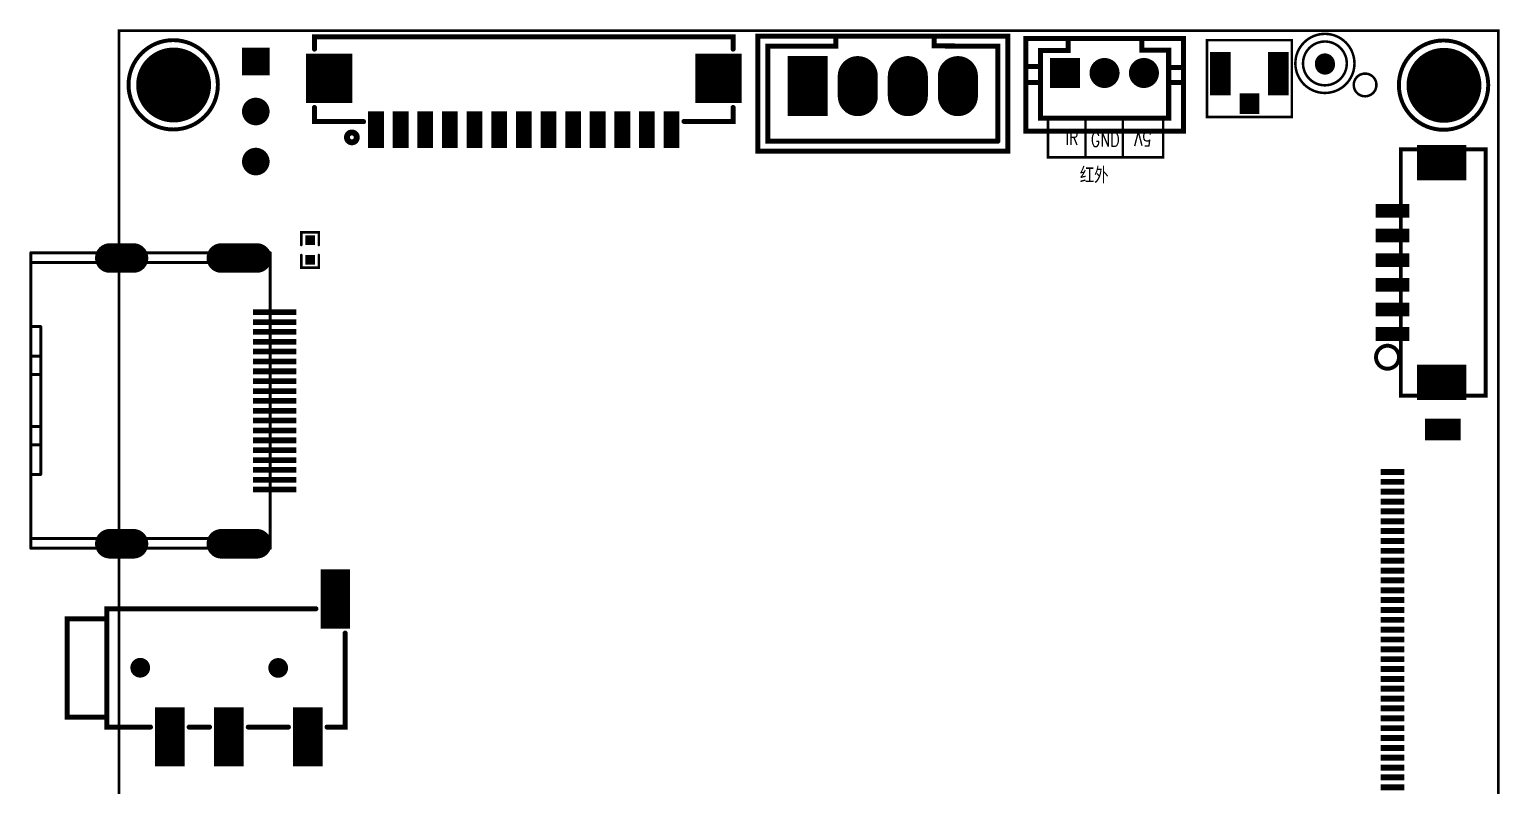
# Model space of a CAD drawing. Extents: x -37.9 to 36.8, y -34.7 to 47.4.
# Drawn here: x -37.8 to 36.8, y 9.1 to 47.4 of the extents above; entities that cross this region are included whole.
import ezdxf

# ---------------------------------------------------------------- set-up
doc = ezdxf.new("R2010")
doc.units = 0
doc.header["$MEASUREMENT"] = 0
doc.layers.get('0').update_dxf_attribs({"linetype": 'CONTINUOUS'})
for name, color, linetype in [('2D_LINE_126', 130, 'CONTINUOUS'), ('BOARD_CUTOUT_00', 6, 'CONTINUOUS'), ('BOARD_OUTLINE_00', 6, 'CONTINUOUS'), ('DRIL_NPLTE_THRU_01', 1, 'CONTINUOUS'), ('DRIL_NPLTE_THRU_02', 255, 'CONTINUOUS'), ('DRIL_NPLTE_THRU_03', 146, 'CONTINUOUS'), ('DRIL_NPLTE_THRU_04', 3, 'CONTINUOUS'), ('DRIL_PLTE_THRU_01', 1, 'CONTINUOUS'), ('DRIL_PLTE_THRU_02', 255, 'CONTINUOUS'), ('DRIL_PLTE_THRU_03', 146, 'CONTINUOUS'), ('DRIL_PLTE_THRU_04', 3, 'CONTINUOUS'), ('DRIL_SYMBOL', 6, 'CONTINUOUS'), ('PADS_BOT', 96, 'CONTINUOUS'), ('PADS_INNER', 16, 'CONTINUOUS'), ('PADS_TOP', 16, 'CONTINUOUS'), ('PADS_XR_125', 253, 'CONTINUOUS'), ('PART_BOT_2DLINE_00', 253, 'CONTINUOUS'), ('PART_TOP_2DLINE_01', 254, 'CONTINUOUS'), ('PART_TOP_CUTOUT_01', 254, 'CONTINUOUS'), ('TEXT_126', 130, 'CONTINUOUS')]:
    doc.layers.add(name, color=color, linetype=linetype)
doc.styles.add('W0$1016', font='simplex', dxfattribs={"width": 0.75})
doc.styles.add('W0$127', font='simplex', dxfattribs={"width": 0.75})

# ---------------------------------------------------------------- blocks, each defined once
blk = doc.blocks.new('SMOOTH_0$127')
at = {"const_width": 0.0635}
blk.add_lwpolyline([(-0.03175, 0, 1), (0.03175, 0, 1)], format="xyb", close=True, dxfattribs=at)
blk = doc.blocks.new('BOARD_405')
at = {"layer": 'BOARD_CUTOUT_00', "const_width": 0.127}
for points in [[(62.663, -2.754, 1), (63.814, -2.754, 1)], [(6.194, -79.262, 1), (7.335, -79.262, 1)]]:
    blk.add_lwpolyline(points, format="xyb", close=True, dxfattribs=at)
at = {"layer": 'BOARD_OUTLINE_00', "const_width": 0.127}
blk.add_lwpolyline([(-0.003, 0), (70.002, 0), (70.002, -82.004), (-0.003, -82.004)], close=True, dxfattribs=at)
at = {"layer": 'BOARD_OUTLINE_00'}
for p in [(-0.003, 0), (70.002, 0), (-0.003, -82.004), (70.002, -82.004)]:
    blk.add_blockref('SMOOTH_0$127', p, dxfattribs=at)
blk = doc.blocks.new('DRAWING_9')
at = {"layer": '2D_LINE_126', "const_width": 0.127}
blk.add_lwpolyline([(-5.327, -0.127), (-11.176, -0.127), (-11.176, -2.078), (-5.327, -2.078)], close=True, dxfattribs=at)
for points in [[(-9.271, -2.07), (-9.271, -0.127)], [(-7.381, -2.078), (-7.381, -0.127)]]:
    blk.add_lwpolyline(points, dxfattribs=at)
at = {"layer": '2D_LINE_126'}
for p in [(-11.176, -0.127), (-9.271, -0.127), (-7.381, -0.127), (-5.327, -0.127), (-11.176, -2.078), (-9.271, -2.07), (-7.381, -2.078), (-5.327, -2.078)]:
    blk.add_blockref('SMOOTH_0$127', p, dxfattribs=at)
at = {"layer": 'TEXT_126', "width": 0.75}
for s, style, p in [('IR', 'W0$1016', (-10.299, -1.45)), ('GND', 'W0$1016', (-9.006, -1.522)), ('红外', 'W0$127', (-9.561, -3.313))]:
    blk.add_text(s, height=0.7112, dxfattribs=dict(at, style=style)).set_placement(p)
at = {"layer": 'TEXT_126', "style": 'W0$1016', "width": 0.75}
blk.add_text('5V', height=0.7112, rotation=180, dxfattribs=at).set_placement((-5.923, -0.782))
blk = doc.blocks.new('SMOOTH_0$15')
at = {"const_width": 0.075}
blk.add_lwpolyline([(-0.0375, 0, 1), (0.0375, 0, 1)], format="xyb", close=True, dxfattribs=at)
blk = doc.blocks.new('PART_BODY_BOT_404')
at = {"layer": 'PART_BOT_2DLINE_00', "const_width": 0.15}
for points in [[(-0.23, 1.584), (14.77, 1.584)], [(-0.23, -10.566), (-0.23, 1.584)], [(0.27, -10.566), (0.27, 1.584)], [(14.27, -10.566), (14.27, 1.584)], [(14.77, -10.566), (14.77, 1.584)], [(14.77, 0.984), (14.27, 0.984)], [(0.27, -0.516), (-0.23, -0.516)], [(0.27, -1.016), (-0.23, -1.016)], [(3.52, -10.566), (3.52, -10.066)], [(3.52, -10.066), (11.02, -10.066)], [(5.02, -10.566), (5.02, -10.066)], [(5.945, -10.066), (5.945, -10.566)], [(8.595, -10.066), (8.595, -10.566)], [(9.52, -10.566), (9.52, -10.066)], [(11.02, -10.566), (11.02, -10.066)], [(14.77, -10.566), (-0.23, -10.566)], [(3.52, -10.566), (11.02, -10.566)]]:
    blk.add_lwpolyline(points, dxfattribs=at)
for points in [[(-0.23, 1.317, 0.267949), (-0.48, 0.884)], [(0.52, 0.884, 0.57735), (-0.23, 1.317)], [(14.77, 1.317, 0.57735), (14.02, 0.884)], [(15.02, 0.884, 0.267949), (14.77, 1.317)]]:
    blk.add_lwpolyline(points, format="xyb", dxfattribs=at)
at = {"layer": 'PART_BOT_2DLINE_00'}
for p in [(-0.23, 1.584), (-0.23, 1.584), (0.27, 1.584), (14.27, 1.584), (14.77, 1.584), (14.77, 1.584), (-0.48, 0.884), (-0.23, 1.317), (-0.23, 1.317), (0.52, 0.884), (14.02, 0.884), (14.27, 0.984), (14.77, 1.317), (14.77, 1.317), (14.77, 0.984), (15.02, 0.884), (-0.23, -0.516), (0.27, -0.516), (-0.23, -1.016), (0.27, -1.016), (3.52, -10.066), (3.52, -10.066), (5.02, -10.066), (5.945, -10.066), (8.595, -10.066), (9.52, -10.066), (11.02, -10.066), (11.02, -10.066), (-0.23, -10.566), (-0.23, -10.566), (0.27, -10.566), (3.52, -10.566), (3.52, -10.566), (5.02, -10.566), (5.945, -10.566), (8.595, -10.566), (9.52, -10.566), (11.02, -10.566), (11.02, -10.566), (14.27, -10.566), (14.77, -10.566), (14.77, -10.566)]:
    blk.add_blockref('SMOOTH_0$15', p, dxfattribs=at)
blk = doc.blocks.new('DRIL_HOLE_0')
blk.add_lwpolyline([(0, 0, 1), (0, 0, 1)], format="xyb", close=True)
blk = doc.blocks.new('PAD_0')
blk.add_lwpolyline([(0, 0, 1), (0, 0, 1)], format="xyb", close=True)
blk = doc.blocks.new('PAD_25')
at = {"const_width": 0.29}
blk.add_lwpolyline([(-1.1, 0), (1.1, 0)], dxfattribs=at)
blk = doc.blocks.new('STK_BOT_498')
at = {"layer": 'DRIL_NPLTE_THRU_01'}
blk.add_blockref('DRIL_HOLE_0', (0, 0), dxfattribs=at)
at = {"layer": 'DRIL_NPLTE_THRU_02'}
blk.add_blockref('DRIL_HOLE_0', (0, 0), dxfattribs=at)
at = {"layer": 'DRIL_NPLTE_THRU_03'}
blk.add_blockref('DRIL_HOLE_0', (0, 0), dxfattribs=at)
at = {"layer": 'DRIL_NPLTE_THRU_04'}
blk.add_blockref('DRIL_HOLE_0', (0, 0), dxfattribs=at)
at = {"layer": 'PADS_BOT', "rotation": 90}
blk.add_blockref('PAD_25', (0, 0), dxfattribs=at)
at = {"layer": 'PADS_INNER'}
blk.add_blockref('PAD_0', (0, 0), dxfattribs=at)
at = {"layer": 'PADS_TOP'}
blk.add_blockref('PAD_0', (0, 0), dxfattribs=at)
blk = doc.blocks.new('DRIL_SLOT_0003500094000000900')
at = {"const_width": 0.4445}
blk.add_lwpolyline([(0.22225, -0.7493), (0.22225, 0.7493, 1), (-0.22225, 0.7493), (-0.22225, -0.7493, 1)], format="xyb", close=True, dxfattribs=at)
blk = doc.blocks.new('PAD_26')
at = {"const_width": 0.75}
blk.add_lwpolyline([(-0.9, -0.375), (0.9, -0.375, 1), (0.9, 0.375), (-0.9, 0.375, 1)], format="xyb", close=True, dxfattribs=at)
blk = doc.blocks.new('STK_BOT_499')
at = {"layer": 'DRIL_PLTE_THRU_01'}
blk.add_blockref('DRIL_SLOT_0003500094000000900', (0, 0), dxfattribs=at)
at = {"layer": 'DRIL_PLTE_THRU_02'}
blk.add_blockref('DRIL_SLOT_0003500094000000900', (0, 0), dxfattribs=at)
at = {"layer": 'DRIL_PLTE_THRU_03'}
blk.add_blockref('DRIL_SLOT_0003500094000000900', (0, 0), dxfattribs=at)
at = {"layer": 'DRIL_PLTE_THRU_04'}
blk.add_blockref('DRIL_SLOT_0003500094000000900', (0, 0), dxfattribs=at)
at = {"layer": 'PADS_BOT', "rotation": 90}
blk.add_blockref('PAD_26', (0, 0), dxfattribs=at)
at = {"layer": 'PADS_INNER', "rotation": 90}
blk.add_blockref('PAD_26', (0, 0), dxfattribs=at)
at = {"layer": 'PADS_TOP', "rotation": 90}
blk.add_blockref('PAD_26', (0, 0), dxfattribs=at)
blk = doc.blocks.new('DRIL_SLOT_0003500066000000900')
at = {"const_width": 0.4445}
blk.add_lwpolyline([(0.22225, -0.3937), (0.22225, 0.3937, 1), (-0.22225, 0.3937), (-0.22225, -0.3937, 1)], format="xyb", close=True, dxfattribs=at)
blk = doc.blocks.new('PAD_27')
at = {"const_width": 0.75}
blk.add_lwpolyline([(-0.6, -0.375), (0.6, -0.375, 1), (0.6, 0.375), (-0.6, 0.375, 1)], format="xyb", close=True, dxfattribs=at)
blk = doc.blocks.new('STK_BOT_500')
at = {"layer": 'DRIL_PLTE_THRU_01'}
blk.add_blockref('DRIL_SLOT_0003500066000000900', (0, 0), dxfattribs=at)
at = {"layer": 'DRIL_PLTE_THRU_02'}
blk.add_blockref('DRIL_SLOT_0003500066000000900', (0, 0), dxfattribs=at)
at = {"layer": 'DRIL_PLTE_THRU_03'}
blk.add_blockref('DRIL_SLOT_0003500066000000900', (0, 0), dxfattribs=at)
at = {"layer": 'DRIL_PLTE_THRU_04'}
blk.add_blockref('DRIL_SLOT_0003500066000000900', (0, 0), dxfattribs=at)
at = {"layer": 'PADS_BOT', "rotation": 90}
blk.add_blockref('PAD_27', (0, 0), dxfattribs=at)
at = {"layer": 'PADS_INNER', "rotation": 90}
blk.add_blockref('PAD_27', (0, 0), dxfattribs=at)
at = {"layer": 'PADS_TOP', "rotation": 90}
blk.add_blockref('PAD_27', (0, 0), dxfattribs=at)
blk = doc.blocks.new('SYM_BOT_81')
for name, p in [('STK_BOT_498', (2.75, 1.8)), ('STK_BOT_498', (3.25, 1.8)), ('STK_BOT_498', (3.75, 1.8)), ('STK_BOT_498', (4.25, 1.8)), ('STK_BOT_498', (4.75, 1.8)), ('STK_BOT_498', (5.25, 1.8)), ('STK_BOT_498', (5.75, 1.8)), ('STK_BOT_498', (6.25, 1.8)), ('STK_BOT_498', (6.75, 1.8)), ('STK_BOT_498', (7.25, 1.8)), ('STK_BOT_498', (7.75, 1.8)), ('STK_BOT_498', (8.25, 1.8)), ('STK_BOT_498', (8.75, 1.8)), ('STK_BOT_498', (9.25, 1.8)), ('STK_BOT_498', (9.75, 1.8)), ('STK_BOT_498', (10.25, 1.8)), ('STK_BOT_498', (10.75, 1.8)), ('STK_BOT_498', (11.25, 1.8)), ('STK_BOT_498', (11.75004, 1.8)), ('STK_BOT_499', (0, 0)), ('PART_BODY_BOT_404', (0, 0)), ('STK_BOT_499', (14.5, 0)), ('STK_BOT_500', (0, -5.96)), ('STK_BOT_500', (14.5, -5.96))]:
    blk.add_blockref(name, p)
blk = doc.blocks.new('PART_BOT_85')
blk.add_blockref('SYM_BOT_81', (0, 0))
blk = doc.blocks.new('SMOOTH_0$254')
at = {"const_width": 0.127}
blk.add_lwpolyline([(-0.0635, 0, 1), (0.0635, 0, 1)], format="xyb", close=True, dxfattribs=at)
blk = doc.blocks.new('PART_BODY_BOT_54')
at = {"layer": 'PART_BOT_2DLINE_00', "const_width": 0.254}
for points in [[(3.218, -3), (-7.399, -3), (-7.399, 3.002), (-5.182, 3.002)], [(-3.218, 3.002), (-2.182, 3.002)], [(-0.218, 3.002), (1.819, 3.002)], [(4.699, -1.768), (4.699, 3.002), (3.78, 3.002)], [(-7.402, -2.499), (-9.401, -2.499), (-9.401, 2.502), (-7.402, 2.502)]]:
    blk.add_lwpolyline(points, dxfattribs=at)
at = {"layer": 'PART_BOT_2DLINE_00'}
for p in [(-7.399, 3.002), (-5.182, 3.002), (-3.218, 3.002), (-2.182, 3.002), (-0.218, 3.002), (1.819, 3.002), (3.78, 3.002), (4.699, 3.002), (-9.401, 2.502), (-7.402, 2.502), (4.699, -1.768), (-9.401, -2.499), (-7.402, -2.499), (-7.399, -3), (3.218, -3)]:
    blk.add_blockref('SMOOTH_0$254', p, dxfattribs=at)
blk = doc.blocks.new('PAD_31')
at = {"const_width": 1.50114}
blk.add_lwpolyline([(-1.49987, 0), (1.49987, 0)], dxfattribs=at)
blk = doc.blocks.new('STK_BOT_175')
at = {"layer": 'DRIL_PLTE_THRU_01'}
blk.add_blockref('DRIL_HOLE_0', (0, 0), dxfattribs=at)
at = {"layer": 'DRIL_PLTE_THRU_02'}
blk.add_blockref('DRIL_HOLE_0', (0, 0), dxfattribs=at)
at = {"layer": 'DRIL_PLTE_THRU_03'}
blk.add_blockref('DRIL_HOLE_0', (0, 0), dxfattribs=at)
at = {"layer": 'DRIL_PLTE_THRU_04'}
blk.add_blockref('DRIL_HOLE_0', (0, 0), dxfattribs=at)
at = {"layer": 'PADS_BOT', "rotation": 90}
blk.add_blockref('PAD_31', (0, 0), dxfattribs=at)
at = {"layer": 'PADS_INNER'}
blk.add_blockref('PAD_0', (0, 0), dxfattribs=at)
at = {"layer": 'PADS_TOP'}
blk.add_blockref('PAD_0', (0, 0), dxfattribs=at)
blk = doc.blocks.new('DRIL_SYMBOL_1')
at = {"layer": 'DRIL_SYMBOL', "const_width": 0.0508}
for points in [[(-0.254, 0), (0.254, 0)], [(0, -0.254), (0, 0.254)]]:
    blk.add_lwpolyline(points, dxfattribs=at)
blk = doc.blocks.new('DRIL_HOLE_1')
at = {"const_width": 0.5}
blk.add_lwpolyline([(-0.25, 0, 1), (0.25, 0, 1)], format="xyb", close=True, dxfattribs=at)
blk.add_blockref('DRIL_SYMBOL_1', (0, 0))
blk = doc.blocks.new('PAD_32')
at = {"const_width": 0.5}
blk.add_lwpolyline([(0, -0.25, 1), (0, 0.25, 1)], format="xyb", close=True, dxfattribs=at)
blk = doc.blocks.new('STK_BOT_176')
at = {"layer": 'DRIL_NPLTE_THRU_01'}
blk.add_blockref('DRIL_HOLE_1', (0, 0), dxfattribs=at)
at = {"layer": 'DRIL_NPLTE_THRU_02'}
blk.add_blockref('DRIL_HOLE_1', (0, 0), dxfattribs=at)
at = {"layer": 'DRIL_NPLTE_THRU_03'}
blk.add_blockref('DRIL_HOLE_1', (0, 0), dxfattribs=at)
at = {"layer": 'DRIL_NPLTE_THRU_04'}
blk.add_blockref('DRIL_HOLE_1', (0, 0), dxfattribs=at)
at = {"layer": 'PADS_BOT'}
blk.add_blockref('PAD_32', (0, 0), dxfattribs=at)
at = {"layer": 'PADS_INNER'}
blk.add_blockref('PAD_32', (0, 0), dxfattribs=at)
at = {"layer": 'PADS_TOP'}
blk.add_blockref('PAD_32', (0, 0), dxfattribs=at)
blk = doc.blocks.new('SYM_BOT_67')
for name, p in [('STK_BOT_175', (-4.201, 3.5)), ('STK_BOT_175', (-1.201, 3.5)), ('STK_BOT_175', (2.799, 3.5)), ('PART_BODY_BOT_54', (0, 0)), ('STK_BOT_176', (-5.7, -0.01)), ('STK_BOT_176', (1.3, 0)), ('STK_BOT_175', (4.199, -3.498))]:
    blk.add_blockref(name, p)
blk = doc.blocks.new('PART_BOT_114')
blk.add_blockref('SYM_BOT_67', (0, 0))
blk = doc.blocks.new('DRIL_SYMBOL_0$899998')
at = {"layer": 'DRIL_SYMBOL', "const_width": 0.0508}
for points in [[(-0.254, 0), (0.254, 0)], [(0, -0.254), (0, 0.254)]]:
    blk.add_lwpolyline(points, dxfattribs=at)
blk = doc.blocks.new('DRIL_HOLE_0$899998')
at = {"const_width": 0.45}
blk.add_lwpolyline([(-0.225, 0, 1), (0.225, 0, 1)], format="xyb", close=True, dxfattribs=at)
blk.add_blockref('DRIL_SYMBOL_0$899998', (0, 0))
blk = doc.blocks.new('PAD_24')
at = {"const_width": 1.4}
blk.add_lwpolyline([(-0.7, 0), (0.7, 0)], dxfattribs=at)
blk = doc.blocks.new('STK_BOT_27')
at = {"layer": 'DRIL_PLTE_THRU_01'}
blk.add_blockref('DRIL_HOLE_0$899998', (0, 0), dxfattribs=at)
at = {"layer": 'DRIL_PLTE_THRU_02'}
blk.add_blockref('DRIL_HOLE_0$899998', (0, 0), dxfattribs=at)
at = {"layer": 'DRIL_PLTE_THRU_03'}
blk.add_blockref('DRIL_HOLE_0$899998', (0, 0), dxfattribs=at)
at = {"layer": 'DRIL_PLTE_THRU_04'}
blk.add_blockref('DRIL_HOLE_0$899998', (0, 0), dxfattribs=at)
at = {"layer": 'PADS_BOT'}
blk.add_blockref('PAD_24', (0, 0), dxfattribs=at)
at = {"layer": 'PADS_INNER'}
blk.add_blockref('PAD_24', (0, 0), dxfattribs=at)
at = {"layer": 'PADS_TOP'}
blk.add_blockref('PAD_24', (0, 0), dxfattribs=at)
blk = doc.blocks.new('PAD_50')
at = {"const_width": 0.7}
blk.add_lwpolyline([(0, -0.35, 1), (0, 0.35, 1)], format="xyb", close=True, dxfattribs=at)
blk = doc.blocks.new('STK_BOT_26')
at = {"layer": 'DRIL_PLTE_THRU_01'}
blk.add_blockref('DRIL_HOLE_0$899998', (0, 0), dxfattribs=at)
at = {"layer": 'DRIL_PLTE_THRU_02'}
blk.add_blockref('DRIL_HOLE_0$899998', (0, 0), dxfattribs=at)
at = {"layer": 'DRIL_PLTE_THRU_03'}
blk.add_blockref('DRIL_HOLE_0$899998', (0, 0), dxfattribs=at)
at = {"layer": 'DRIL_PLTE_THRU_04'}
blk.add_blockref('DRIL_HOLE_0$899998', (0, 0), dxfattribs=at)
at = {"layer": 'PADS_BOT'}
blk.add_blockref('PAD_50', (0, 0), dxfattribs=at)
at = {"layer": 'PADS_INNER'}
blk.add_blockref('PAD_50', (0, 0), dxfattribs=at)
at = {"layer": 'PADS_TOP'}
blk.add_blockref('PAD_50', (0, 0), dxfattribs=at)
blk = doc.blocks.new('SYM_BOT_32')
for name, p in [('STK_BOT_27', (-2.55, 0)), ('STK_BOT_26', (-0.01, 0)), ('STK_BOT_26', (2.53, 0))]:
    blk.add_blockref(name, p)
blk = doc.blocks.new('PART_BOT_224')
blk.add_blockref('SYM_BOT_32', (0, 0))
blk = doc.blocks.new('PART_BODY_BOT_400')
at = {"layer": 'PART_BOT_2DLINE_00', "const_width": 0.3}
blk.add_lwpolyline([(-8.475, 1.7, 1), (-8.975, 1.7, 1)], format="xyb", close=True, dxfattribs=at)
at = {"layer": 'PART_BOT_2DLINE_00', "const_width": 0.254}
for points in [[(-10.625, 0.2), (-10.625, 0.181), (-10.625, 0.9), (-8.131, 0.9)], [(8.13, 0.889), (10.624, 0.889), (10.624, 0.181)], [(10.624, -2.781), (10.624, -3.401), (-10.624, -3.401), (-10.624, -2.781)]]:
    blk.add_lwpolyline(points, dxfattribs=at)
at = {"layer": 'PART_BOT_2DLINE_00'}
for p in [(-10.625, 0.9), (-8.131, 0.9), (8.13, 0.889), (10.624, 0.889), (-10.625, 0.2), (-10.625, 0.181), (10.624, 0.181), (-10.624, -2.781), (10.624, -2.781), (-10.624, -3.401), (10.624, -3.401)]:
    blk.add_blockref('SMOOTH_0$254', p, dxfattribs=at)
blk = doc.blocks.new('PAD_51')
at = {"const_width": 0.8}
blk.add_lwpolyline([(-0.93, 0), (0.93, 0)], dxfattribs=at)
blk = doc.blocks.new('STK_BOT_485')
at = {"layer": 'DRIL_PLTE_THRU_01'}
blk.add_blockref('DRIL_HOLE_0', (0, 0), dxfattribs=at)
at = {"layer": 'DRIL_PLTE_THRU_02'}
blk.add_blockref('DRIL_HOLE_0', (0, 0), dxfattribs=at)
at = {"layer": 'DRIL_PLTE_THRU_03'}
blk.add_blockref('DRIL_HOLE_0', (0, 0), dxfattribs=at)
at = {"layer": 'DRIL_PLTE_THRU_04'}
blk.add_blockref('DRIL_HOLE_0', (0, 0), dxfattribs=at)
at = {"layer": 'PADS_BOT', "rotation": 90}
blk.add_blockref('PAD_51', (0, 0), dxfattribs=at)
at = {"layer": 'PADS_INNER'}
blk.add_blockref('PAD_0', (0, 0), dxfattribs=at)
at = {"layer": 'PADS_TOP'}
blk.add_blockref('PAD_0', (0, 0), dxfattribs=at)
blk = doc.blocks.new('PAD_52')
at = {"const_width": 2.35}
blk.add_lwpolyline([(-1.25, 0), (1.25, 0)], dxfattribs=at)
blk = doc.blocks.new('STK_BOT_68')
at = {"layer": 'DRIL_PLTE_THRU_01'}
blk.add_blockref('DRIL_HOLE_0', (0, 0), dxfattribs=at)
at = {"layer": 'DRIL_PLTE_THRU_02'}
blk.add_blockref('DRIL_HOLE_0', (0, 0), dxfattribs=at)
at = {"layer": 'DRIL_PLTE_THRU_03'}
blk.add_blockref('DRIL_HOLE_0', (0, 0), dxfattribs=at)
at = {"layer": 'DRIL_PLTE_THRU_04'}
blk.add_blockref('DRIL_HOLE_0', (0, 0), dxfattribs=at)
at = {"layer": 'PADS_BOT', "rotation": 90}
blk.add_blockref('PAD_52', (0, 0), dxfattribs=at)
at = {"layer": 'PADS_INNER'}
blk.add_blockref('PAD_0', (0, 0), dxfattribs=at)
at = {"layer": 'PADS_TOP'}
blk.add_blockref('PAD_0', (0, 0), dxfattribs=at)
blk = doc.blocks.new('SYM_BOT_77')
for name, p in [('STK_BOT_485', (-7.5, 1.3)), ('STK_BOT_485', (-6.25, 1.3)), ('STK_BOT_485', (-5, 1.3)), ('STK_BOT_485', (-3.75, 1.3)), ('STK_BOT_485', (-2.5, 1.3)), ('STK_BOT_485', (-1.25, 1.3)), ('STK_BOT_485', (0, 1.3)), ('STK_BOT_485', (1.25, 1.3)), ('STK_BOT_485', (2.5, 1.3)), ('STK_BOT_485', (3.75, 1.3)), ('STK_BOT_485', (5, 1.3)), ('STK_BOT_485', (6.25, 1.3)), ('STK_BOT_485', (7.5, 1.3)), ('PART_BODY_BOT_400', (0, 0)), ('STK_BOT_68', (-9.88, -1.3)), ('STK_BOT_68', (9.88, -1.3))]:
    blk.add_blockref(name, p)
blk = doc.blocks.new('PART_BOT_225')
blk.add_blockref('SYM_BOT_77', (0, 0))
blk = doc.blocks.new('PART_BODY_BOT_50')
at = {"layer": 'PART_BOT_2DLINE_00', "const_width": 0.254}
blk.add_lwpolyline([(4, -1.75), (-4, -1.75), (-4, 2.95), (4, 2.95)], close=True, dxfattribs=at)
for points in [[(-1.85, -1.75), (-1.85, -1.143), (-3.255, -1.143), (-3.255, 2.286), (-3.176, 2.286), (3.128, 2.286), (3.255, 2.286), (3.255, -1.151), (1.901, -1.151), (1.901, -1.75)], [(-4, 0.478), (-3.255, 0.478), (-3.255, 0.459)], [(3.255, 0.478), (4, 0.478), (4, 0.422)], [(-3.255, -0.321), (-4, -0.321), (-4, -0.265)], [(4, -0.284), (3.255, -0.284), (3.255, -0.265)]]:
    blk.add_lwpolyline(points, dxfattribs=at)
at = {"layer": 'PART_BOT_2DLINE_00'}
for p in [(-4, 2.95), (4, 2.95), (-3.255, 2.286), (-3.176, 2.286), (-4, 0.478), (-3.255, 0.478), (-3.255, 0.459), (3.255, 0.478), (4, 0.478), (4, 0.422), (-4, -0.265), (-4, -0.321), (-3.255, -0.321), (3.255, -0.265), (3.255, -0.284), (4, -0.284), (-3.255, -1.143), (-1.85, -1.143), (-4, -1.75), (-1.85, -1.75), (4, -1.75)]:
    blk.add_blockref('SMOOTH_0$254', p, dxfattribs=at)
blk = doc.blocks.new('DRIL_SYMBOL_0$9000233333')
at = {"layer": 'DRIL_SYMBOL', "const_width": 0.0508}
for points in [[(-0.254, 0), (0.254, 0)], [(0, -0.254), (0, 0.254)]]:
    blk.add_lwpolyline(points, dxfattribs=at)
blk = doc.blocks.new('DRIL_HOLE_0$9000233333')
at = {"const_width": 0.45}
blk.add_lwpolyline([(-0.225, 0, 1), (0.225, 0, 1)], format="xyb", close=True, dxfattribs=at)
blk.add_blockref('DRIL_SYMBOL_0$9000233333', (0, 0))
blk = doc.blocks.new('PAD_54')
at = {"const_width": 1.524}
blk.add_lwpolyline([(-0.762, 0), (0.762, 0)], dxfattribs=at)
blk = doc.blocks.new('STK_BOT_63')
at = {"layer": 'DRIL_PLTE_THRU_01'}
blk.add_blockref('DRIL_HOLE_0$9000233333', (0, 0), dxfattribs=at)
at = {"layer": 'DRIL_PLTE_THRU_02'}
blk.add_blockref('DRIL_HOLE_0$9000233333', (0, 0), dxfattribs=at)
at = {"layer": 'DRIL_PLTE_THRU_03'}
blk.add_blockref('DRIL_HOLE_0$9000233333', (0, 0), dxfattribs=at)
at = {"layer": 'DRIL_PLTE_THRU_04'}
blk.add_blockref('DRIL_HOLE_0$9000233333', (0, 0), dxfattribs=at)
at = {"layer": 'PADS_BOT'}
blk.add_blockref('PAD_54', (0, 0), dxfattribs=at)
at = {"layer": 'PADS_INNER'}
blk.add_blockref('PAD_54', (0, 0), dxfattribs=at)
at = {"layer": 'PADS_TOP'}
blk.add_blockref('PAD_54', (0, 0), dxfattribs=at)
blk = doc.blocks.new('PAD_56')
at = {"const_width": 0.762}
blk.add_lwpolyline([(0, -0.381, 1), (0, 0.381, 1)], format="xyb", close=True, dxfattribs=at)
blk = doc.blocks.new('STK_BOT_62')
at = {"layer": 'DRIL_PLTE_THRU_01'}
blk.add_blockref('DRIL_HOLE_0$9000233333', (0, 0), dxfattribs=at)
at = {"layer": 'DRIL_PLTE_THRU_02'}
blk.add_blockref('DRIL_HOLE_0$9000233333', (0, 0), dxfattribs=at)
at = {"layer": 'DRIL_PLTE_THRU_03'}
blk.add_blockref('DRIL_HOLE_0$9000233333', (0, 0), dxfattribs=at)
at = {"layer": 'DRIL_PLTE_THRU_04'}
blk.add_blockref('DRIL_HOLE_0$9000233333', (0, 0), dxfattribs=at)
at = {"layer": 'PADS_BOT'}
blk.add_blockref('PAD_56', (0, 0), dxfattribs=at)
at = {"layer": 'PADS_INNER'}
blk.add_blockref('PAD_56', (0, 0), dxfattribs=at)
at = {"layer": 'PADS_TOP'}
blk.add_blockref('PAD_56', (0, 0), dxfattribs=at)
blk = doc.blocks.new('SYM_BOT_63')
for name, p in [('PART_BODY_BOT_50', (0, 0)), ('STK_BOT_63', (-2, 0)), ('STK_BOT_62', (0, 0)), ('STK_BOT_62', (2, 0))]:
    blk.add_blockref(name, p)
blk = doc.blocks.new('PART_BOT_226')
blk.add_blockref('SYM_BOT_63', (0, 0))
blk = doc.blocks.new('PART_BODY_BOT_48')
at = {"layer": 'PART_BOT_2DLINE_00', "const_width": 0.254}
for points in [[(-6.274, 2.928), (6.426, 2.928), (6.426, -2.914), (-6.274, -2.914), (-6.274, 2.928)], [(-1.956, 2.42), (-5.766, 2.42), (-5.766, -2.406), (-2.31, -2.406), (-2.31, -2.914)], [(-5.512, 2.42), (5.828, 2.42)], [(-5.512, 2.42), (5.828, 2.42)], [(3.266, -2.406), (5.918, -2.406), (5.918, 2.42)], [(3.705, -2.416), (2.689, -2.416), (2.689, -2.814)]]:
    blk.add_lwpolyline(points, dxfattribs=at)
at = {"layer": 'PART_BOT_2DLINE_00'}
for p in [(-6.274, 2.928), (-6.274, 2.928), (6.426, 2.928), (-5.766, 2.42), (-5.512, 2.42), (-5.512, 2.42), (-1.956, 2.42), (5.828, 2.42), (5.828, 2.42), (5.918, 2.42), (-6.274, -2.914), (-5.766, -2.406), (-2.31, -2.406), (-2.31, -2.914), (2.689, -2.416), (2.689, -2.814), (3.266, -2.406), (3.705, -2.416), (5.918, -2.406), (6.426, -2.914)]:
    blk.add_blockref('SMOOTH_0$254', p, dxfattribs=at)
blk = doc.blocks.new('DRIL_SYMBOL_0$889')
at = {"layer": 'DRIL_SYMBOL', "const_width": 0.0508}
for points in [[(-0.254, 0), (0.254, 0)], [(0, -0.254), (0, 0.254)]]:
    blk.add_lwpolyline(points, dxfattribs=at)
blk = doc.blocks.new('DRIL_HOLE_0$889')
at = {"const_width": 0.4445}
blk.add_lwpolyline([(-0.22225, 0, 1), (0.22225, 0, 1)], format="xyb", close=True, dxfattribs=at)
blk.add_blockref('DRIL_SYMBOL_0$889', (0, 0))
blk = doc.blocks.new('PAD_57')
at = {"const_width": 2.032}
blk.add_lwpolyline([(-1.524, 0), (1.524, 0)], dxfattribs=at)
blk = doc.blocks.new('PAD_58')
at = {"const_width": 1.524}
blk.add_lwpolyline([(-1.27, 0), (1.27, 0)], dxfattribs=at)
blk = doc.blocks.new('STK_BOT_59')
at = {"layer": 'DRIL_PLTE_THRU_01'}
blk.add_blockref('DRIL_HOLE_0$889', (0, 0), dxfattribs=at)
at = {"layer": 'DRIL_PLTE_THRU_02'}
blk.add_blockref('DRIL_HOLE_0$889', (0, 0), dxfattribs=at)
at = {"layer": 'DRIL_PLTE_THRU_03'}
blk.add_blockref('DRIL_HOLE_0$889', (0, 0), dxfattribs=at)
at = {"layer": 'DRIL_PLTE_THRU_04'}
blk.add_blockref('DRIL_HOLE_0$889', (0, 0), dxfattribs=at)
at = {"layer": 'PADS_BOT', "rotation": 90}
blk.add_blockref('PAD_58', (0, 0), dxfattribs=at)
at = {"layer": 'PADS_INNER', "rotation": 90}
blk.add_blockref('PAD_58', (0, 0), dxfattribs=at)
at = {"layer": 'PADS_TOP', "rotation": 90}
blk.add_blockref('PAD_58', (0, 0), dxfattribs=at)
at = {"layer": 'PADS_XR_125', "rotation": 90}
blk.add_blockref('PAD_57', (0, 0), dxfattribs=at)
blk = doc.blocks.new('PAD_59')
at = {"const_width": 1.016}
blk.add_lwpolyline([(-0.508, -0.508), (0.508, -0.508, 1), (0.508, 0.508), (-0.508, 0.508, 1)], format="xyb", close=True, dxfattribs=at)
blk = doc.blocks.new('PAD_60')
at = {"const_width": 0.762}
blk.add_lwpolyline([(-0.508, -0.381), (0.508, -0.381, 1), (0.508, 0.381), (-0.508, 0.381, 1)], format="xyb", close=True, dxfattribs=at)
blk = doc.blocks.new('STK_BOT_58')
at = {"layer": 'DRIL_PLTE_THRU_01'}
blk.add_blockref('DRIL_HOLE_0$889', (0, 0), dxfattribs=at)
at = {"layer": 'DRIL_PLTE_THRU_02'}
blk.add_blockref('DRIL_HOLE_0$889', (0, 0), dxfattribs=at)
at = {"layer": 'DRIL_PLTE_THRU_03'}
blk.add_blockref('DRIL_HOLE_0$889', (0, 0), dxfattribs=at)
at = {"layer": 'DRIL_PLTE_THRU_04'}
blk.add_blockref('DRIL_HOLE_0$889', (0, 0), dxfattribs=at)
at = {"layer": 'PADS_BOT', "rotation": 90}
blk.add_blockref('PAD_60', (0, 0), dxfattribs=at)
at = {"layer": 'PADS_INNER', "rotation": 90}
blk.add_blockref('PAD_60', (0, 0), dxfattribs=at)
at = {"layer": 'PADS_TOP', "rotation": 90}
blk.add_blockref('PAD_60', (0, 0), dxfattribs=at)
at = {"layer": 'PADS_XR_125', "rotation": 90}
blk.add_blockref('PAD_59', (0, 0), dxfattribs=at)
blk = doc.blocks.new('SYM_BOT_61')
for name, p in [('PART_BODY_BOT_48', (0, 0)), ('STK_BOT_59', (-3.734, -0.374)), ('STK_BOT_58', (-1.194, -0.374)), ('STK_BOT_58', (1.346, -0.374)), ('STK_BOT_58', (3.886, -0.374))]:
    blk.add_blockref(name, p)
blk = doc.blocks.new('PART_BOT_227')
blk.add_blockref('SYM_BOT_61', (0, 0))
blk = doc.blocks.new('PART_BODY_BOT_15')
at = {"layer": 'PART_BOT_2DLINE_00', "const_width": 0.127}
for points in [[(-0.254, 0.4445), (-0.9, 0.4445), (-0.9, -0.45), (-0.254, -0.45)], [(0.254, 0.4445), (0.9, 0.4445), (0.9, -0.45), (0.254, -0.45)]]:
    blk.add_lwpolyline(points, dxfattribs=at)
at = {"layer": 'PART_BOT_2DLINE_00'}
for p in [(-0.9, 0.4445), (-0.254, 0.4445), (0.254, 0.4445), (0.9, 0.4445), (-0.9, -0.45), (-0.254, -0.45), (0.254, -0.45), (0.9, -0.45)]:
    blk.add_blockref('SMOOTH_0$127', p, dxfattribs=at)
blk = doc.blocks.new('PAD_3')
at = {"const_width": 0.5}
blk.add_lwpolyline([(-0.25, 0), (0.25, 0)], dxfattribs=at)
blk = doc.blocks.new('STK_BOT_21')
at = {"layer": 'DRIL_NPLTE_THRU_01'}
blk.add_blockref('DRIL_HOLE_0', (0, 0), dxfattribs=at)
at = {"layer": 'DRIL_NPLTE_THRU_02'}
blk.add_blockref('DRIL_HOLE_0', (0, 0), dxfattribs=at)
at = {"layer": 'DRIL_NPLTE_THRU_03'}
blk.add_blockref('DRIL_HOLE_0', (0, 0), dxfattribs=at)
at = {"layer": 'DRIL_NPLTE_THRU_04'}
blk.add_blockref('DRIL_HOLE_0', (0, 0), dxfattribs=at)
at = {"layer": 'PADS_BOT'}
blk.add_blockref('PAD_3', (0, 0), dxfattribs=at)
at = {"layer": 'PADS_INNER'}
blk.add_blockref('PAD_0', (0, 0), dxfattribs=at)
at = {"layer": 'PADS_TOP'}
blk.add_blockref('PAD_0', (0, 0), dxfattribs=at)
blk = doc.blocks.new('SYM_BOT_28')
for name, p in [('STK_BOT_21', (-0.5, 0)), ('PART_BODY_BOT_15', (0, 0)), ('STK_BOT_21', (0.5, 0))]:
    blk.add_blockref(name, p)
blk = doc.blocks.new('PART_BOT_266')
blk.add_blockref('SYM_BOT_28', (0, 0))
blk = doc.blocks.new('PAD_65')
at = {"const_width": 0.29972}
blk.add_lwpolyline([(-0.59944, 0), (0.59944, 0)], dxfattribs=at)
blk = doc.blocks.new('STK_BOT_184')
at = {"layer": 'DRIL_PLTE_THRU_01'}
blk.add_blockref('DRIL_HOLE_0', (0, 0), dxfattribs=at)
at = {"layer": 'DRIL_PLTE_THRU_02'}
blk.add_blockref('DRIL_HOLE_0', (0, 0), dxfattribs=at)
at = {"layer": 'DRIL_PLTE_THRU_03'}
blk.add_blockref('DRIL_HOLE_0', (0, 0), dxfattribs=at)
at = {"layer": 'DRIL_PLTE_THRU_04'}
blk.add_blockref('DRIL_HOLE_0', (0, 0), dxfattribs=at)
at = {"layer": 'PADS_BOT', "rotation": 90}
blk.add_blockref('PAD_65', (0, 0), dxfattribs=at)
at = {"layer": 'PADS_INNER'}
blk.add_blockref('PAD_0', (0, 0), dxfattribs=at)
at = {"layer": 'PADS_TOP'}
blk.add_blockref('PAD_0', (0, 0), dxfattribs=at)
blk = doc.blocks.new('PAD_66')
at = {"const_width": 1.09982}
blk.add_lwpolyline([(-0.90043, 0), (0.90043, 0)], dxfattribs=at)
blk = doc.blocks.new('STK_BOT_185')
at = {"layer": 'DRIL_PLTE_THRU_01'}
blk.add_blockref('DRIL_HOLE_0', (0, 0), dxfattribs=at)
at = {"layer": 'DRIL_PLTE_THRU_02'}
blk.add_blockref('DRIL_HOLE_0', (0, 0), dxfattribs=at)
at = {"layer": 'DRIL_PLTE_THRU_03'}
blk.add_blockref('DRIL_HOLE_0', (0, 0), dxfattribs=at)
at = {"layer": 'DRIL_PLTE_THRU_04'}
blk.add_blockref('DRIL_HOLE_0', (0, 0), dxfattribs=at)
at = {"layer": 'PADS_BOT', "rotation": 90}
blk.add_blockref('PAD_66', (0, 0), dxfattribs=at)
at = {"layer": 'PADS_INNER'}
blk.add_blockref('PAD_0', (0, 0), dxfattribs=at)
at = {"layer": 'PADS_TOP'}
blk.add_blockref('PAD_0', (0, 0), dxfattribs=at)
blk = doc.blocks.new('SYM_BOT_70')
for name, p in [('STK_BOT_184', (-11.001, 1.275)), ('STK_BOT_184', (-10.5, 1.275)), ('STK_BOT_184', (-10, 1.275)), ('STK_BOT_184', (-9.5, 1.275)), ('STK_BOT_184', (-9.002, 1.275)), ('STK_BOT_184', (-8.501, 1.275)), ('STK_BOT_184', (-8.001, 1.275)), ('STK_BOT_184', (-7.501, 1.275)), ('STK_BOT_184', (-7, 1.275)), ('STK_BOT_184', (-6.5, 1.275)), ('STK_BOT_184', (-5.999, 1.275)), ('STK_BOT_184', (-5.502, 1.275)), ('STK_BOT_184', (-5.001, 1.275)), ('STK_BOT_184', (-4.501, 1.275)), ('STK_BOT_184', (-4, 1.275)), ('STK_BOT_184', (-3.5, 1.275)), ('STK_BOT_184', (-3, 1.275)), ('STK_BOT_184', (-2.502, 1.275)), ('STK_BOT_184', (-2.002, 1.275)), ('STK_BOT_184', (-1.501, 1.275)), ('STK_BOT_184', (-1.001, 1.275)), ('STK_BOT_184', (-0.5, 1.275)), ('STK_BOT_184', (0, 1.275)), ('STK_BOT_184', (0.5, 1.275)), ('STK_BOT_184', (0.998, 1.275)), ('STK_BOT_184', (1.499, 1.275)), ('STK_BOT_184', (1.999, 1.275)), ('STK_BOT_184', (2.499, 1.275)), ('STK_BOT_184', (3, 1.275)), ('STK_BOT_184', (3.5, 1.275)), ('STK_BOT_184', (4, 1.275)), ('STK_BOT_184', (4.498, 1.275)), ('STK_BOT_184', (4.999, 1.275)), ('STK_BOT_184', (5.499, 1.275)), ('STK_BOT_184', (5.999, 1.275)), ('STK_BOT_184', (6.5, 1.275)), ('STK_BOT_184', (7, 1.275)), ('STK_BOT_184', (7.501, 1.275)), ('STK_BOT_184', (7.998, 1.275)), ('STK_BOT_184', (8.499, 1.275)), ('STK_BOT_184', (8.999, 1.275)), ('STK_BOT_184', (9.5, 1.275)), ('STK_BOT_184', (10, 1.275)), ('STK_BOT_184', (10.5, 1.275)), ('STK_BOT_184', (10.998, 1.275)), ('STK_BOT_185', (-13.15, -1.275)), ('STK_BOT_185', (13.15, -1.275))]:
    blk.add_blockref(name, p)
blk = doc.blocks.new('PART_BOT_272')
blk.add_blockref('SYM_BOT_70', (0, 0))
blk = doc.blocks.new('PART_BODY_BOT_46')
at = {"layer": 'PART_BOT_2DLINE_00', "const_width": 0.127}
blk.add_lwpolyline([(-2.15, 1.7), (2.15, 1.7), (2.15, -2.2), (-2.15, -2.2)], close=True, dxfattribs=at)
at = {"layer": 'PART_BOT_2DLINE_00'}
for p in [(-2.15, 1.7), (2.15, 1.7), (-2.15, -2.2), (2.15, -2.2)]:
    blk.add_blockref('SMOOTH_0$127', p, dxfattribs=at)
blk = doc.blocks.new('PAD_71')
at = {"const_width": 1}
blk.add_lwpolyline([(-0.525, 0), (0.525, 0)], dxfattribs=at)
blk = doc.blocks.new('STK_BOT_54')
at = {"layer": 'DRIL_PLTE_THRU_01'}
blk.add_blockref('DRIL_HOLE_0', (0, 0), dxfattribs=at)
at = {"layer": 'DRIL_PLTE_THRU_02'}
blk.add_blockref('DRIL_HOLE_0', (0, 0), dxfattribs=at)
at = {"layer": 'DRIL_PLTE_THRU_03'}
blk.add_blockref('DRIL_HOLE_0', (0, 0), dxfattribs=at)
at = {"layer": 'DRIL_PLTE_THRU_04'}
blk.add_blockref('DRIL_HOLE_0', (0, 0), dxfattribs=at)
at = {"layer": 'PADS_BOT', "rotation": 90}
blk.add_blockref('PAD_71', (0, 0), dxfattribs=at)
at = {"layer": 'PADS_INNER'}
blk.add_blockref('PAD_0', (0, 0), dxfattribs=at)
at = {"layer": 'PADS_TOP'}
blk.add_blockref('PAD_0', (0, 0), dxfattribs=at)
blk = doc.blocks.new('PAD_72')
at = {"const_width": 1.05}
blk.add_lwpolyline([(-1.1, 0), (1.1, 0)], dxfattribs=at)
blk = doc.blocks.new('STK_BOT_53')
at = {"layer": 'DRIL_PLTE_THRU_01'}
blk.add_blockref('DRIL_HOLE_0', (0, 0), dxfattribs=at)
at = {"layer": 'DRIL_PLTE_THRU_02'}
blk.add_blockref('DRIL_HOLE_0', (0, 0), dxfattribs=at)
at = {"layer": 'DRIL_PLTE_THRU_03'}
blk.add_blockref('DRIL_HOLE_0', (0, 0), dxfattribs=at)
at = {"layer": 'DRIL_PLTE_THRU_04'}
blk.add_blockref('DRIL_HOLE_0', (0, 0), dxfattribs=at)
at = {"layer": 'PADS_BOT', "rotation": 90}
blk.add_blockref('PAD_72', (0, 0), dxfattribs=at)
at = {"layer": 'PADS_INNER'}
blk.add_blockref('PAD_0', (0, 0), dxfattribs=at)
at = {"layer": 'PADS_TOP'}
blk.add_blockref('PAD_0', (0, 0), dxfattribs=at)
blk = doc.blocks.new('SYM_BOT_59')
for name, p in [('PART_BODY_BOT_46', (0, 0)), ('STK_BOT_53', (-1.475, 0)), ('STK_BOT_53', (1.475, 0)), ('STK_BOT_54', (0, -1.525))]:
    blk.add_blockref(name, p)
blk = doc.blocks.new('PART_BOT_329')
blk.add_blockref('SYM_BOT_59', (0, 0))
blk = doc.blocks.new('SMOOTH_0$1999')
at = {"const_width": 0.0999}
blk.add_lwpolyline([(-0.05, 0, 1), (0.05, 0, 1)], format="xyb", close=True, dxfattribs=at)
blk = doc.blocks.new('PART_BODY_BOT_397')
at = {"layer": 'PART_BOT_2DLINE_00', "const_width": 0.2}
blk.add_lwpolyline([(-6.25, 3.475), (6.25, 3.475), (6.25, -0.825), (-6.25, -0.825)], close=True, dxfattribs=at)
blk.add_lwpolyline([(-4.883, -1.5, 1), (-3.717, -1.5, 1)], format="xyb", close=True, dxfattribs=at)
at = {"layer": 'PART_BOT_2DLINE_00'}
for p in [(-6.25, 3.475), (6.25, 3.475), (-6.25, -0.825), (6.25, -0.825)]:
    blk.add_blockref('SMOOTH_0$1999', p, dxfattribs=at)
blk = doc.blocks.new('PAD_73')
at = {"const_width": 0.7}
blk.add_lwpolyline([(-0.85, 0), (0.85, 0)], dxfattribs=at)
blk = doc.blocks.new('STK_BOT_73')
at = {"layer": 'DRIL_PLTE_THRU_01'}
blk.add_blockref('DRIL_HOLE_0', (0, 0), dxfattribs=at)
at = {"layer": 'DRIL_PLTE_THRU_02'}
blk.add_blockref('DRIL_HOLE_0', (0, 0), dxfattribs=at)
at = {"layer": 'DRIL_PLTE_THRU_03'}
blk.add_blockref('DRIL_HOLE_0', (0, 0), dxfattribs=at)
at = {"layer": 'DRIL_PLTE_THRU_04'}
blk.add_blockref('DRIL_HOLE_0', (0, 0), dxfattribs=at)
at = {"layer": 'PADS_BOT', "rotation": 90}
blk.add_blockref('PAD_73', (0, 0), dxfattribs=at)
at = {"layer": 'PADS_INNER'}
blk.add_blockref('PAD_0', (0, 0), dxfattribs=at)
at = {"layer": 'PADS_TOP'}
blk.add_blockref('PAD_0', (0, 0), dxfattribs=at)
blk = doc.blocks.new('PAD_74')
at = {"const_width": 1.8}
blk.add_lwpolyline([(-1.25, 0), (1.25, 0)], dxfattribs=at)
blk = doc.blocks.new('STK_BOT_74')
at = {"layer": 'DRIL_PLTE_THRU_01'}
blk.add_blockref('DRIL_HOLE_0', (0, 0), dxfattribs=at)
at = {"layer": 'DRIL_PLTE_THRU_02'}
blk.add_blockref('DRIL_HOLE_0', (0, 0), dxfattribs=at)
at = {"layer": 'DRIL_PLTE_THRU_03'}
blk.add_blockref('DRIL_HOLE_0', (0, 0), dxfattribs=at)
at = {"layer": 'DRIL_PLTE_THRU_04'}
blk.add_blockref('DRIL_HOLE_0', (0, 0), dxfattribs=at)
at = {"layer": 'PADS_BOT', "rotation": 90}
blk.add_blockref('PAD_74', (0, 0), dxfattribs=at)
at = {"layer": 'PADS_INNER'}
blk.add_blockref('PAD_0', (0, 0), dxfattribs=at)
at = {"layer": 'PADS_TOP'}
blk.add_blockref('PAD_0', (0, 0), dxfattribs=at)
blk = doc.blocks.new('SYM_BOT_75')
for name, p in [('STK_BOT_74', (-5.575, 1.25)), ('PART_BODY_BOT_397', (0, 0)), ('STK_BOT_74', (5.575, 1.25)), ('STK_BOT_73', (-3.125, -1.25)), ('STK_BOT_73', (-1.875, -1.25)), ('STK_BOT_73', (-0.625, -1.25)), ('STK_BOT_73', (0.625, -1.25)), ('STK_BOT_73', (1.875, -1.25)), ('STK_BOT_73', (3.125, -1.25))]:
    blk.add_blockref(name, p)
blk = doc.blocks.new('PART_BOT_406')
blk.add_blockref('SYM_BOT_75', (0, 0))
blk = doc.blocks.new('PAD_75')
at = {"const_width": 0.508}
blk.add_lwpolyline([(0, -0.254, 1), (0, 0.254, 1)], format="xyb", close=True, dxfattribs=at)
blk = doc.blocks.new('STK_BOT_490')
at = {"layer": 'DRIL_NPLTE_THRU_01'}
blk.add_blockref('DRIL_HOLE_0', (0, 0), dxfattribs=at)
at = {"layer": 'DRIL_NPLTE_THRU_02'}
blk.add_blockref('DRIL_HOLE_0', (0, 0), dxfattribs=at)
at = {"layer": 'DRIL_NPLTE_THRU_03'}
blk.add_blockref('DRIL_HOLE_0', (0, 0), dxfattribs=at)
at = {"layer": 'DRIL_NPLTE_THRU_04'}
blk.add_blockref('DRIL_HOLE_0', (0, 0), dxfattribs=at)
at = {"layer": 'PADS_BOT'}
blk.add_blockref('PAD_75', (0, 0), dxfattribs=at)
at = {"layer": 'PADS_INNER'}
blk.add_blockref('PAD_0', (0, 0), dxfattribs=at)
at = {"layer": 'PADS_TOP'}
blk.add_blockref('PAD_0', (0, 0), dxfattribs=at)
blk = doc.blocks.new('SYM_BOT_78')
blk.add_blockref('STK_BOT_490', (0, 0))
blk = doc.blocks.new('PART_BOT_414')
blk.add_blockref('SYM_BOT_78', (0, 0))
blk = doc.blocks.new('PART_BODY_TOP_401')
at = {"layer": 'PART_TOP_2DLINE_01', "const_width": 0.127}
blk.add_lwpolyline([(1.5, 0, 1), (-1.5, 0, 1)], format="xyb", close=True, dxfattribs=at)
at = {"layer": 'PART_TOP_CUTOUT_01', "const_width": 0.127}
blk.add_lwpolyline([(-1.111, 0, 1), (1.111, 0, 1)], format="xyb", close=True, dxfattribs=at)
blk = doc.blocks.new('STK_TOP_490')
at = {"layer": 'DRIL_NPLTE_THRU_01'}
blk.add_blockref('DRIL_HOLE_0', (0, 0), dxfattribs=at)
at = {"layer": 'DRIL_NPLTE_THRU_02'}
blk.add_blockref('DRIL_HOLE_0', (0, 0), dxfattribs=at)
at = {"layer": 'DRIL_NPLTE_THRU_03'}
blk.add_blockref('DRIL_HOLE_0', (0, 0), dxfattribs=at)
at = {"layer": 'DRIL_NPLTE_THRU_04'}
blk.add_blockref('DRIL_HOLE_0', (0, 0), dxfattribs=at)
at = {"layer": 'PADS_BOT'}
blk.add_blockref('PAD_0', (0, 0), dxfattribs=at)
at = {"layer": 'PADS_INNER'}
blk.add_blockref('PAD_0', (0, 0), dxfattribs=at)
at = {"layer": 'PADS_TOP'}
blk.add_blockref('PAD_75', (0, 0), dxfattribs=at)
blk = doc.blocks.new('SYM_TOP_78')
for name in ['PART_BODY_TOP_401', 'STK_TOP_490']:
    blk.add_blockref(name, (0, 0))
blk = doc.blocks.new('PART_TOP_416')
blk.add_blockref('SYM_TOP_78', (0, 0))
blk = doc.blocks.new('PART_BODY_TOP_403')
at = {"layer": 'PART_TOP_2DLINE_01', "const_width": 0.2}
blk.add_lwpolyline([(-2.287, 0.01, 1), (2.247, 0.01, 1)], format="xyb", close=True, dxfattribs=at)
blk = doc.blocks.new('DRIL_SYMBOL_2$5')
at = {"layer": 'DRIL_SYMBOL', "const_width": 0.0508}
for points in [[(-0.254, 0), (0.254, 0)], [(0, -0.254), (0, 0.254)]]:
    blk.add_lwpolyline(points, dxfattribs=at)
blk = doc.blocks.new('DRIL_HOLE_2$5')
at = {"const_width": 1.25}
blk.add_lwpolyline([(-0.625, 0, 1), (0.625, 0, 1)], format="xyb", close=True, dxfattribs=at)
blk.add_blockref('DRIL_SYMBOL_2$5', (0, 0))
blk = doc.blocks.new('PAD_76')
at = {"const_width": 1.9}
blk.add_lwpolyline([(0, -0.95, 1), (0, 0.95, 1)], format="xyb", close=True, dxfattribs=at)
blk = doc.blocks.new('STK_TOP_495')
at = {"layer": 'DRIL_PLTE_THRU_01'}
blk.add_blockref('DRIL_HOLE_2$5', (0, 0), dxfattribs=at)
at = {"layer": 'DRIL_PLTE_THRU_02'}
blk.add_blockref('DRIL_HOLE_2$5', (0, 0), dxfattribs=at)
at = {"layer": 'DRIL_PLTE_THRU_03'}
blk.add_blockref('DRIL_HOLE_2$5', (0, 0), dxfattribs=at)
at = {"layer": 'DRIL_PLTE_THRU_04'}
blk.add_blockref('DRIL_HOLE_2$5', (0, 0), dxfattribs=at)
at = {"layer": 'PADS_BOT'}
blk.add_blockref('PAD_76', (0, 0), dxfattribs=at)
at = {"layer": 'PADS_INNER'}
blk.add_blockref('PAD_76', (0, 0), dxfattribs=at)
at = {"layer": 'PADS_TOP'}
blk.add_blockref('PAD_76', (0, 0), dxfattribs=at)
blk = doc.blocks.new('SYM_TOP_80')
for name in ['PART_BODY_TOP_403', 'STK_TOP_495']:
    blk.add_blockref(name, (0, 0))
blk = doc.blocks.new('PART_TOP_418')
blk.add_blockref('SYM_TOP_80', (0, 0))
blk = doc.blocks.new('PART_TOP_419')
blk.add_blockref('SYM_TOP_80', (0, 0))

msp = doc.modelspace()

# ---------------------------------------------------------------- block references
for name, p in [('BOARD_405', (-33.222, 47.373)), ('PART_TOP_416', (27.978, 45.711)), ('PART_TOP_418', (-30.45, 44.615)), ('PART_TOP_419', (34.02, 44.599)), ('DRAWING_9', (25.101, 43.023))]:
    msp.add_blockref(name, p)
at = {"xscale": -1}
for name, p, rotation in [('PART_BOT_224', (-26.279, 43.26), 90), ('PART_BOT_225', (-12.678, 43.657), 180), ('PART_BOT_227', (5.466, 44.184), 180), ('PART_BOT_226', (16.794, 45.225), 180), ('PART_BOT_406', (32.655, 35.102), 270), ('PART_BOT_85', (-27.127, 21.335), 270), ('PART_BOT_266', (-23.521, 36.242), 270), ('PART_BOT_272', (32.688, 13.977), 90), ('PART_BOT_114', (-26.443, 15.035), 180)]:
    msp.add_blockref(name, p, dxfattribs=dict(at, rotation=rotation))
for name, p in [('PART_BOT_329', (24.146, 45.188)), ('PART_BOT_414', (27.984, 45.651))]:
    msp.add_blockref(name, p, dxfattribs=at)

doc.saveas('drawing.dxf')
